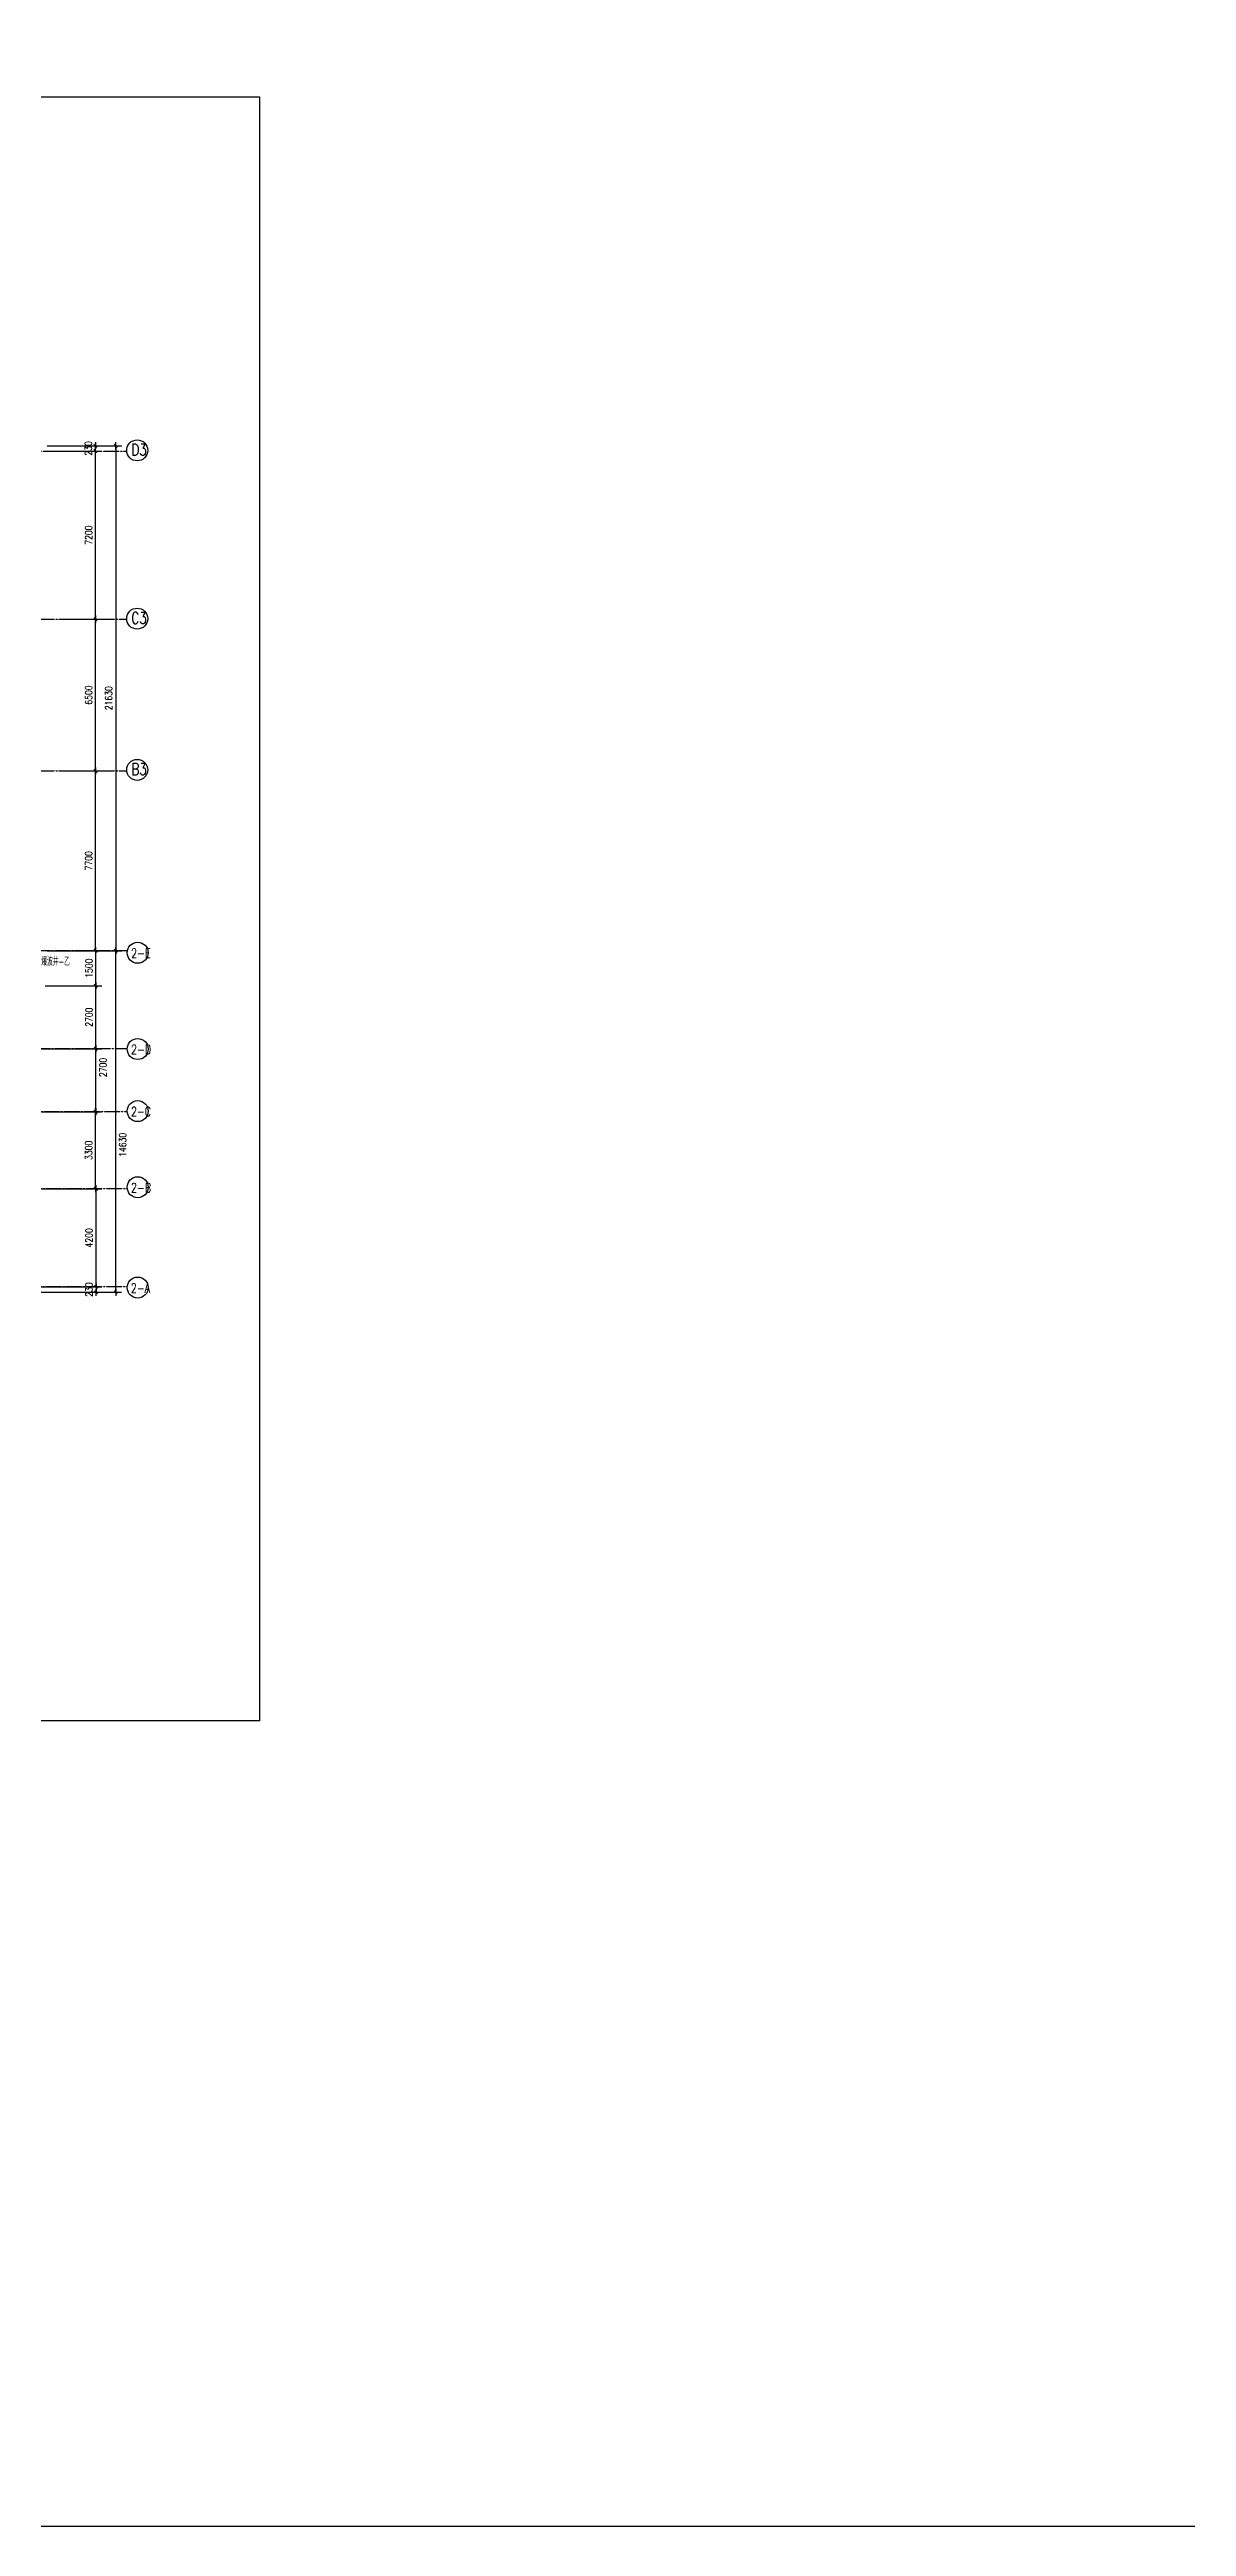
# Model space of a CAD drawing. Extents: x -170759 to 304867, y -311201 to 112352.
# Drawn here: x 113200 to 161901, y -311201 to -205109 of the extents above; entities that cross this region are included whole.
import ezdxf

# ---------------------------------------------------------------- set-up
doc = ezdxf.new("R2010")
doc.units = 0
doc.linetypes.add('DOT2', pattern=[0.125, 0, -0.125])
doc.linetypes.add('DOTE', pattern=[2.42, 2, -0.2, 0.02, -0.2])
doc.layers.get('0').update_dxf_attribs({"linetype": 'CONTINUOUS'})
doc.layers.get('DEFPOINTS').update_dxf_attribs({"linetype": 'CONTINUOUS'})
for name, color, linetype in [('4', 2, 'DOT2'), ('AXIS', 3, 'CONTINUOUS'), ('DOTE', 251, 'CONTINUOUS'), ('TC', 253, 'CONTINUOUS'), ('TXT', 3, 'CONTINUOUS')]:
    doc.layers.add(name, color=color, linetype=linetype)
doc.styles.add('DIM_FONT', font='SIMPLEX.shx', dxfattribs={"width": 0.8})
doc.styles.add('HZTXT', font='txt.shx', dxfattribs={"width": 0.8, "bigfont": 'hztxt.shx'})
doc.styles.add('STYLE1', font='txt.shx', dxfattribs={"width": 0.8, "bigfont": 'HZTXT.shx'})
doc.dimstyles.new('NORMAL', dxfattribs={"dimtxt": 300, "dimasz": 1, "dimexe": 250, "dimexo": 300, "dimgap": 150, "dimtad": 1, "dimdec": 0, "dimzin": 0, "dimdsep": 46, "dimtxsty": 'DIM_FONT', "dimblk": '_DIMX', "dimblk1": '_DIMX', "dimblk2": '_DIMX', "dimsah": 1, "dimcen": 2.5, "dimclrt": 7, "dimadec": 0, "dimazin": 0, "dimtfac": 1, "dimtdec": 0, "dimtix": 1, "dimtmove": 2, "dimatfit": 3, "dimldrblk": '_DIMX', "dimfxl": 0, "dimtolj": 1, "dimtzin": 0, "dimarcsym": 0})

# ---------------------------------------------------------------- blocks, each defined once
blk = doc.blocks.new('_DIMX')
blk.add_line((-150, 0), (150, 0))
at = {"const_width": 50}
blk.add_lwpolyline([(-70, -70), (70, 70)], dxfattribs=at)
blk = doc.blocks.new('*D369')
at = {"layer": 'DEFPOINTS', "color": 0}
for p in [(112562, -253907, 0), (115192, -253907), (115378, -258107, 0)]:
    blk.add_point(p, dxfattribs=at)
at = {"layer": 'TC', "color": 0, "lineweight": -2}
for p, q in [((112862, -253907), (115442, -253907)), ((115192, -258106), (115192, -253908)), ((115078, -258107), (114942, -258107))]:
    blk.add_line(p, q, dxfattribs=at)
for p, rotation in [((115192, -253907), 90), ((115192, -258107), 270)]:
    blk.add_blockref('_DIMX', p, dxfattribs=dict(at, rotation=rotation))
at = {"layer": 'TC', "color": 7, "insert": (114892, -256007), "char_height": 300, "attachment_point": 5, "rotation": 90, "style": 'DIM_FONT'}
blk.add_mtext('\\A1;4200', dxfattribs=at)
blk = doc.blocks.new('*D370')
at = {"layer": 'DEFPOINTS', "color": 0}
for p in [(112792, -243707, 0), (116036, -243707), (112562, -258337)]:
    blk.add_point(p, dxfattribs=at)
at = {"layer": 'TC', "color": 0, "lineweight": -2}
for p, q in [((113092, -243707), (116286, -243707)), ((116036, -258336), (116036, -243708)), ((112862, -258337), (116286, -258337))]:
    blk.add_line(p, q, dxfattribs=at)
for p, rotation in [((116036, -243707), 90), ((116036, -258337), 270)]:
    blk.add_blockref('_DIMX', p, dxfattribs=dict(at, rotation=rotation))
at = {"layer": 'TC', "color": 7, "insert": (116336, -252024), "char_height": 300, "attachment_point": 5, "rotation": 90, "style": 'DIM_FONT'}
blk.add_mtext('\\A1;14630', dxfattribs=at)
blk = doc.blocks.new('*D398')
at = {"layer": 'AXIS', "color": 0, "lineweight": -2}
for p, q in [((111217, -258107), (115442, -258107)), ((111217, -258337), (115442, -258337)), ((115192, -258106), (115192, -258105)), ((115192, -258107), (115192, -258337)), ((115192, -258338), (115192, -258339))]:
    blk.add_line(p, q, dxfattribs=at)
at = {"layer": 'DEFPOINTS', "color": 0}
for p in [(110917, -258107, 0), (110917, -258337, 0), (115192, -258337)]:
    blk.add_point(p, dxfattribs=at)
at = {"layer": 'AXIS', "color": 0, "lineweight": -2}
for p, rotation in [((115192, -258107), 270), ((115192, -258337), 90)]:
    blk.add_blockref('_DIMX', p, dxfattribs=dict(at, rotation=rotation))
at = {"layer": 'AXIS', "color": 7, "insert": (114892, -258222), "char_height": 300, "attachment_point": 5, "rotation": 90, "style": 'DIM_FONT'}
blk.add_mtext('\\A1;230', dxfattribs=at)
blk = doc.blocks.new('*D410')
at = {"layer": 'AXIS', "color": 0, "lineweight": -2}
for p, q in [((114356, -222077), (116290, -222077)), ((116040, -222078), (116040, -243706)), ((114356, -243707), (116290, -243707))]:
    blk.add_line(p, q, dxfattribs=at)
at = {"layer": 'DEFPOINTS', "color": 0}
for p in [(114056, -222077), (114056, -243707), (116040, -243707)]:
    blk.add_point(p, dxfattribs=at)
at = {"layer": 'AXIS', "color": 0, "lineweight": -2}
for p, rotation in [((116040, -222077), 90), ((116040, -243707), 270)]:
    blk.add_blockref('_DIMX', p, dxfattribs=dict(at, rotation=rotation))
at = {"layer": 'AXIS', "color": 7, "insert": (115740, -232892), "char_height": 300, "attachment_point": 5, "rotation": 90, "style": 'DIM_FONT'}
blk.add_mtext('\\A1;21630', dxfattribs=at)
blk = doc.blocks.new('*D412')
at = {"layer": 'DEFPOINTS', "color": 0}
for p in [(115184, -243707), (115314, -243707, 0), (115194, -245207, 0)]:
    blk.add_point(p, dxfattribs=at)
at = {"layer": 'TC', "color": 0, "lineweight": -2}
for p, q in [((115014, -243707), (114934, -243707)), ((115184, -245206), (115184, -243708))]:
    blk.add_line(p, q, dxfattribs=at)
for p, rotation in [((115184, -243707), 90), ((115184, -245207), 270)]:
    blk.add_blockref('_DIMX', p, dxfattribs=dict(at, rotation=rotation))
at = {"layer": 'TC', "color": 7, "insert": (114884, -244457), "char_height": 300, "attachment_point": 5, "rotation": 90, "style": 'DIM_FONT'}
blk.add_mtext('\\A1;1500', dxfattribs=at)
blk = doc.blocks.new('*D413')
at = {"layer": 'DEFPOINTS', "color": 0}
for p in [(112562, -250607, 0), (115172, -250607), (114407, -253907)]:
    blk.add_point(p, dxfattribs=at)
at = {"layer": 'TC', "color": 0, "lineweight": -2}
for p, q in [((112862, -250607), (115422, -250607)), ((115172, -253906), (115172, -250608)), ((114707, -253907), (115422, -253907))]:
    blk.add_line(p, q, dxfattribs=at)
for p, rotation in [((115172, -250607), 90), ((115172, -253907), 270)]:
    blk.add_blockref('_DIMX', p, dxfattribs=dict(at, rotation=rotation))
at = {"layer": 'TC', "color": 7, "insert": (114872, -252257), "char_height": 300, "attachment_point": 5, "rotation": 90, "style": 'DIM_FONT'}
blk.add_mtext('\\A1;3300', dxfattribs=at)
blk = doc.blocks.new('*D414')
at = {"layer": 'DEFPOINTS', "color": 0}
for p in [(112714, -245207, 0), (115184, -245207), (115194, -247907, 0)]:
    blk.add_point(p, dxfattribs=at)
at = {"layer": 'TC', "color": 0, "lineweight": -2}
for p, q in [((113014, -245207), (115434, -245207)), ((115184, -247906), (115184, -245208))]:
    blk.add_line(p, q, dxfattribs=at)
for p, rotation in [((115184, -245207), 90), ((115184, -247907), 270)]:
    blk.add_blockref('_DIMX', p, dxfattribs=dict(at, rotation=rotation))
at = {"layer": 'TC', "color": 7, "insert": (114884, -246557), "char_height": 300, "attachment_point": 5, "rotation": 90, "style": 'DIM_FONT'}
blk.add_mtext('\\A1;2700', dxfattribs=at)
blk = doc.blocks.new('*D415')
at = {"layer": 'DEFPOINTS', "color": 0}
for p in [(112562, -247907, 0), (115184, -247907), (115194, -250607, 0)]:
    blk.add_point(p, dxfattribs=at)
at = {"layer": 'TC', "color": 0, "lineweight": -2}
for p, q in [((112862, -247907), (115434, -247907)), ((115184, -250606), (115184, -247908))]:
    blk.add_line(p, q, dxfattribs=at)
for p, rotation in [((115184, -247907), 90), ((115184, -250607), 270)]:
    blk.add_blockref('_DIMX', p, dxfattribs=dict(at, rotation=rotation))
at = {"layer": 'TC', "color": 7, "insert": (115484, -248709), "char_height": 300, "attachment_point": 5, "rotation": 90, "style": 'DIM_FONT'}
blk.add_mtext('\\A1;2700', dxfattribs=at)
blk = doc.blocks.new('*D431')
at = {"layer": 'AXIS', "color": 0, "lineweight": -2}
for p, q in [((113092, -222077), (115419, -222077)), ((113092, -222307), (115419, -222307)), ((115169, -222076), (115169, -222075)), ((115169, -222307), (115169, -222077)), ((115169, -222308), (115169, -222309))]:
    blk.add_line(p, q, dxfattribs=at)
at = {"layer": 'DEFPOINTS', "color": 0}
for p in [(112792, -222077, 0), (112792, -222307, 0), (115169, -222077)]:
    blk.add_point(p, dxfattribs=at)
at = {"layer": 'AXIS', "color": 0, "lineweight": -2}
for p, rotation in [((115169, -222077), 270), ((115169, -222307), 90)]:
    blk.add_blockref('_DIMX', p, dxfattribs=dict(at, rotation=rotation))
at = {"layer": 'AXIS', "color": 7, "insert": (114869, -222192), "char_height": 300, "attachment_point": 5, "rotation": 90, "style": 'DIM_FONT'}
blk.add_mtext('\\A1;230', dxfattribs=at)

msp = doc.modelspace()

# ---------------------------------------------------------------- linework, layer by layer
for points in [[(-170759.14145, 112352.10486), (304866.65484, 112352.10486), (304866.65484, -311200.85332), (-170759.14145, -311200.85332)], [(23691.29394, -207136.00506), (122198.68585, -207136.00506), (122198.68585, -276690.42936), (23691.29394, -276690.42936)]]:
    msp.add_lwpolyline(points, close=True)
at = {"layer": 'DOTE', "color": 251, "linetype": 'DOTE', "ltscale": 0.5}
for p, q in [((28058.98715, -222307.46476, 0), (116504.73377, -222307.46476, 0)), ((30937.46591, -229507.46476, 0), (116504.73377, -229507.46476, 0)), ((30937.46591, -236007.46476, 0), (116504.73377, -236007.46476, 0)), ((116504.73377, -243707.46476, 0), (110991.64473, -243707.46476, 0)), ((116504.73377, -247907.46476), (106361.64473, -247907.46476, 0)), ((116531.42766, -250607.46476), (106981.64473, -250607.46476, 0)), ((116531.29146, -253907.46476), (106861.64473, -253907.46476, 0)), ((116531.29146, -258107.46476), (108941.46686, -258107.46476, 0))]:
    msp.add_line(p, q, dxfattribs=at)
at = {"layer": 'TC'}
for centre in [(116954.48871, -222276.49639, 0), (116954.48871, -229484.98759, 0), (116954.43834, -235962.06966, 0), (116976.01016, -243794.01911), (116976.01016, -247918.82469), (116976.01016, -250578.31901), (116976.01016, -253839.36546), (116976.01016, -258136.73961)]:
    msp.add_circle(centre, 449.77374, dxfattribs=at)

# ---------------------------------------------------------------- texts
at = {"layer": '4', "style": 'STYLE1', "width": 0.75}
for s, height, p in [('D3', 500, (116704.22279, -222496.67348, 0)), ('C3', 500, (116704.22279, -229705.16468, 0)), ('B3', 500, (116704.17243, -236182.24675, 0)), ('2-E', 400, (116694.1427, -244014.1962)), ('2-D', 400, (116692.44779, -248139.00178)), ('2-C', 400, (116689.05796, -250798.4961)), ('2-B', 400, (116690.75287, -254059.54255)), ('2-A', 400, (116682.2783, -258356.9167))]:
    msp.add_text(s, height=height, dxfattribs=at).set_placement(p)
at = {"layer": 'TXT', "color": 3, "linetype": 'Continuous', "style": 'HZTXT', "width": 0.55}
msp.add_text('电缆防爆波井-乙', height=336, dxfattribs=at).set_placement((112095.35952, -244349.57641))

# ---------------------------------------------------------------- dimensions: what is measured, and where the dimension line sits
at = {"layer": 'AXIS'}
for base, p1, p2, picture, middle in [((115168.66982, -222077.46476), (112791.64473, -222307.46476, 0), (112791.64473, -222077.46476, 0), '*D431', (114868.66982, -222192.46476)), ((116039.81035, -243707.46476), (114056.19745, -222077.46476), (114056.19745, -243707.46476), '*D410', (115739.81035, -232892.46476)), ((115191.56433, -258337.46476), (110917.40867, -258107.46476, 0), (110917.40867, -258337.46476, 0), '*D398', (114891.56433, -258222.46476))]:
    dim = msp.add_linear_dim(base=base, p1=p1, p2=p2, angle=90, dimstyle='NORMAL', dxfattribs=at)
    dim.commit()
    dim.dimension.update_dxf_attribs({"geometry": picture, "text_midpoint": middle})
for base, p1, p2 in [((115171.25574, -222307.46476), (113591.61319, -229507.46476, 0), (113361.94476, -222307.46476, 0)), ((115171.25574, -229507.46476), (113333.90476, -236007.46476, 0), (113591.61319, -229507.46476, 0))]:
    msp.add_linear_dim(base=base, p1=p1, p2=p2, angle=90, dimstyle='NORMAL', override={"dimse1": 1}, dxfattribs=at).render()
msp.add_linear_dim(base=(115171.25574, -236007.46476), p1=(113333.90476, -243707.46476), p2=(113333.90476, -236007.46476, 0), angle=90, dimstyle='NORMAL', dxfattribs=at).render()
at = {"layer": 'TC'}
dim = msp.add_linear_dim(base=(116036.12017, -243707.46476), p1=(112561.64473, -258337.46476), p2=(112791.64473, -243707.46476, 0), angle=270, dimstyle='NORMAL', dxfattribs=at)
dim.commit()
dim.dimension.update_dxf_attribs({"geometry": '*D370', "text_midpoint": (116336.12017, -252023.63445), "dimtype": 160})
for base, p1, p2, picture, middle in [((115183.50735, -243707.46476), (115193.74323, -245207.46476, 0), (115313.74323, -243707.46476, 0), '*D412', (114883.50735, -244457.46476)), ((115183.50735, -245207.46476), (115193.74323, -247907.46476, 0), (112714.12342, -245207.46476, 0), '*D414', (114883.50735, -246557.46476))]:
    dim = msp.add_linear_dim(base=base, p1=p1, p2=p2, angle=270, dimstyle='NORMAL', override={"dimse1": 1}, dxfattribs=at)
    dim.commit()
    dim.dimension.update_dxf_attribs({"geometry": picture, "text_midpoint": middle})
dim = msp.add_linear_dim(base=(115183.50735, -247907.46476), p1=(115193.74323, -250607.46476, 0), p2=(112561.64473, -247907.46476, 0), angle=270, dimstyle='NORMAL', override={"dimse1": 1}, dxfattribs=at)
dim.commit()
dim.dimension.update_dxf_attribs({"geometry": '*D415', "text_midpoint": (115483.50735, -248708.85891), "dimtype": 160})
for base, p1, p2, picture, middle in [((115171.6775, -250607.46476), (114407.0668, -253907.46476), (112561.64473, -250607.46476, 0), '*D413', (114871.6775, -252257.46476)), ((115191.56433, -253907.46476), (115377.61294, -258107.46476, 0), (112561.64473, -253907.46476, 0), '*D369', (114891.56433, -256007.46476))]:
    dim = msp.add_linear_dim(base=base, p1=p1, p2=p2, angle=270, dimstyle='NORMAL', dxfattribs=at)
    dim.commit()
    dim.dimension.update_dxf_attribs({"geometry": picture, "text_midpoint": middle})

doc.saveas('drawing.dxf')
